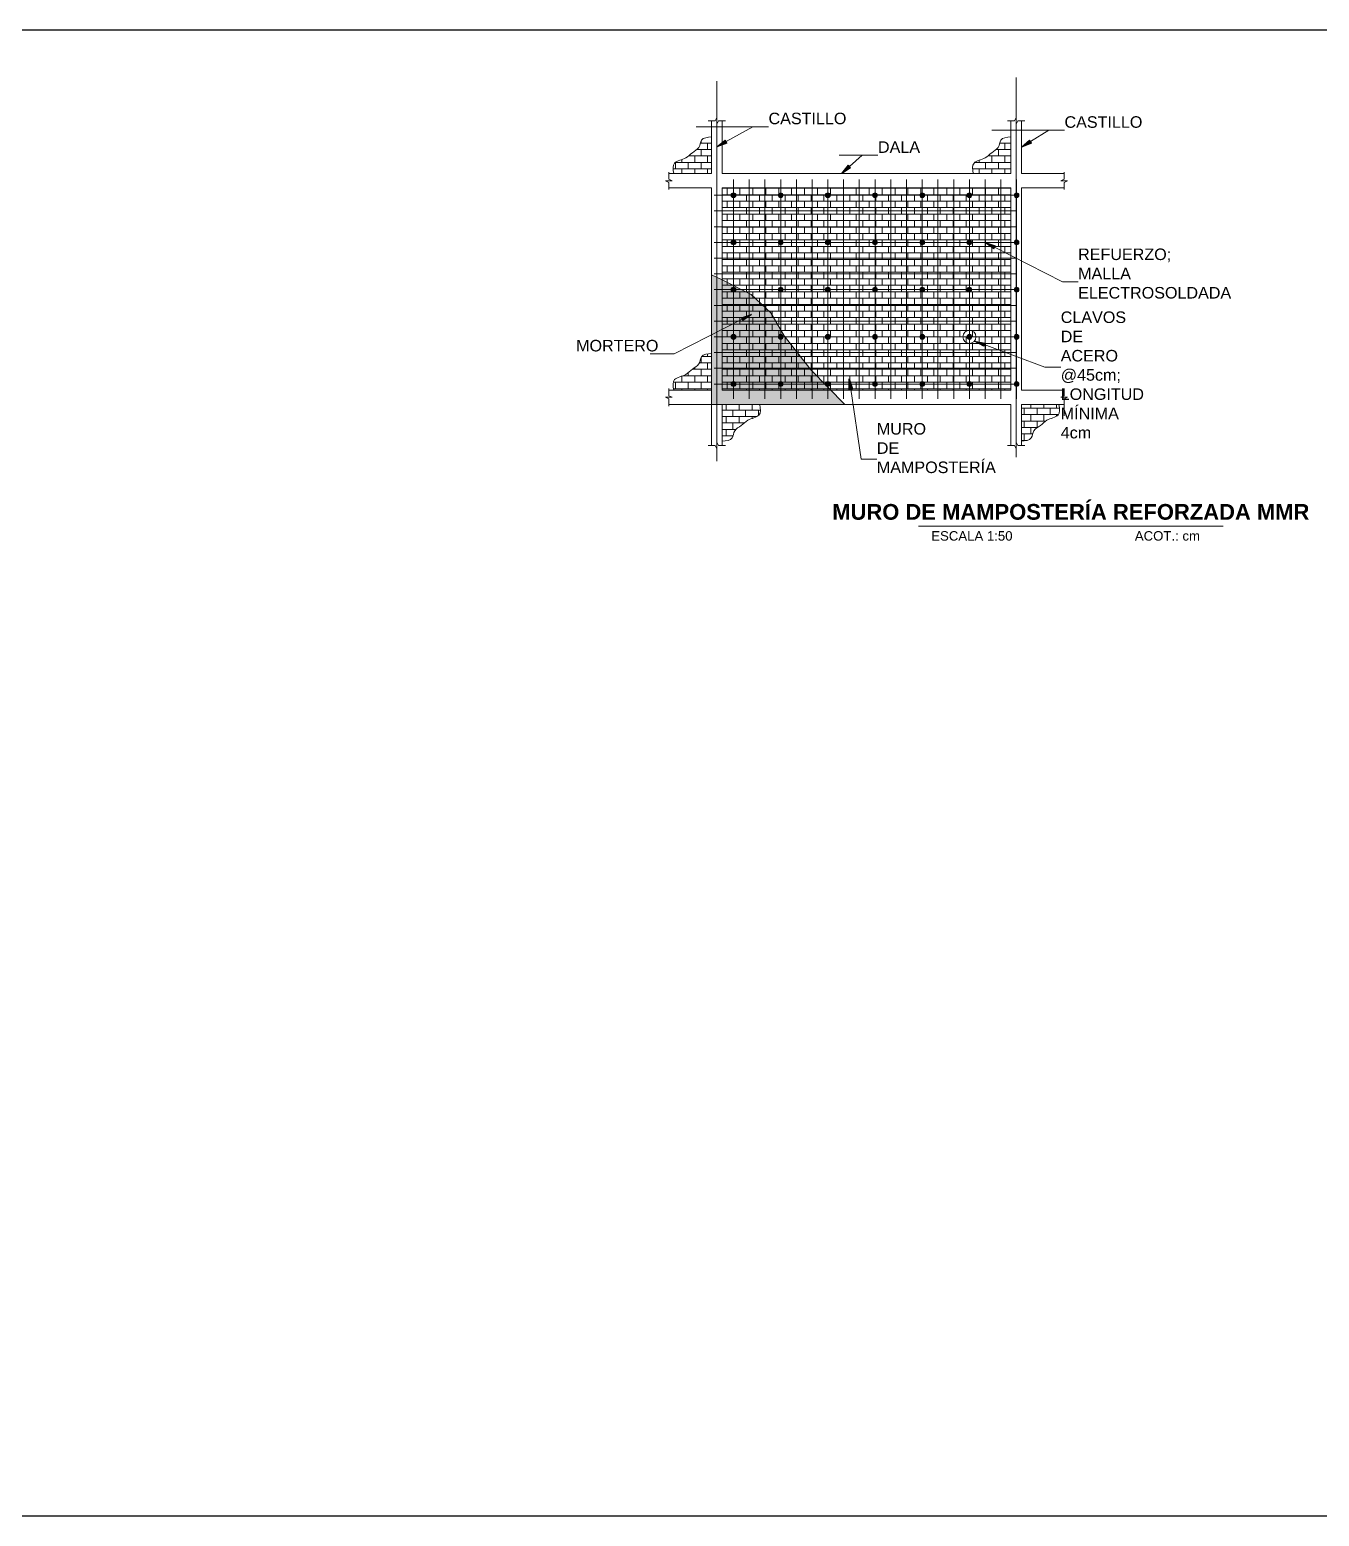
# Model space of a CAD drawing. Header units: metres. Extents: x -44 to 49.1, y -18.2 to 16.5.
# Drawn here: x 11.53 to 23.83, y -18.21 to -4.04 of the extents above; entities that cross this region are included whole.
import ezdxf
from ezdxf import colors
from ezdxf.entities.mleader import LeaderData, LeaderLine
from ezdxf.enums import TextEntityAlignment as Align
from ezdxf.math import Vec2, Vec3

# ---------------------------------------------------------------- set-up
doc = ezdxf.new("R2010")
doc.units = ezdxf.units.M
doc.linetypes.add('CENTER2', pattern=[1.125, 0.75, -0.125, 0.125, -0.125])
for name, color, linetype, lineweight in [('.S-CentLines', 251, 'CENTER2', 5), ('.S-Concreto', 15, 'Continuous', 20), ('.S-Hatch', 251, 'Continuous', 5), ('.S-Muros', 1, 'Continuous', 30), ('.S-Refuerzo', 1, 'Continuous', 18), ('.S-Textos', 5, 'Continuous', 15)]:
    doc.layers.add(name, color=color, linetype=linetype, lineweight=lineweight)
doc.layers.add('.S-Viewport', color=7, linetype='Continuous', plot=False)
doc.styles.add('General', font='arial.ttf')
doc.styles.add('Texto_Minimo', font='arial.ttf', dxfattribs={"height": 1.8})
doc.styles.add('Titulos', font='', dxfattribs={"height": 6})
doc.styles.get('Titulos').set_extended_font_data('Arial', bold=True)
pattern_1 = [(0, (-6.292775, 2.33799), (0, 0.06163733), []), (90, (-6.292775, 2.33799), (-0.06163733, 0.06163733), [0.06163733, -0.06163733])]

# ---------------------------------------------------------------- blocks, each defined once
blk = doc.blocks.new('TITULO2')
blk.add_line((0.7089, -0.2911), (-0.7437, -0.2911))
for tag, height, style, p in [('TÍTULO', 0.075, 'Titulos', (-0.0174, -0.2233)), ('ESCALA', 0.045, 'Texto_Minimo', (-0.4891, -0.3378)), ('ACOTACIÓN', 0.045, 'Texto_Minimo', (0.4434, -0.3378))]:
    blk.add_attdef(tag, text='', height=height, dxfattribs=dict(style=style)).set_placement(p, align=Align.MIDDLE_CENTER)
blk = doc.blocks.new('FLECHA')
at = {"linetype": 'Continuous'}
blk.add_hatch(color=5, dxfattribs=at).paths.add_polyline_path([(0, 0), (-1, 0.16), (-1, -0.16)])
at = {"color": 5, "linetype": 'Continuous'}
blk.add_line((-1, 0.16), (-1, -0.16), dxfattribs=at)
blk.add_lwpolyline([(-1, 0.16), (0, 0), (-1, -0.16)], dxfattribs=at)
blk = doc.blocks.new('clavos')
at = {"true_color": 0x707070}
h = blk.add_hatch(color=8, dxfattribs=at)
h.dxf.hatch_style = 1
edge = h.paths.add_edge_path()
edge.add_arc((0, 0), 0.0115, 0, 360)
at = {"layer": '.S-Refuerzo', "lineweight": 5}
blk.add_circle((0, 0), 0.0115, dxfattribs=at)
blk = doc.blocks.new('*U1207')
at = {"layer": '.S-Refuerzo', "xscale": 2, "yscale": 2, "zscale": 2}
blk.add_blockref('clavos', (0, 0), dxfattribs=at)
blk = doc.blocks.new('*U1209')
at = {"layer": '.S-Refuerzo', "color": 0, "linetype": 'ByBlock', "lineweight": -2, "transparency": 16777216}
for p in [(0, 0), (0.45, 0), (0.9, 0), (1.35, 0), (1.8, 0), (2.25, 0), (2.7, 0), (0, -0.45, -0.45), (0.45, -0.45, -0.45), (0.9, -0.45, -0.45), (1.35, -0.45, -0.45), (1.8, -0.45, -0.45), (2.25, -0.45, -0.45), (2.7, -0.45, -0.45), (0, -0.9, -0.9), (0.45, -0.9, -0.9), (0.9, -0.9, -0.9), (1.35, -0.9, -0.9), (1.8, -0.9, -0.9), (2.25, -0.9, -0.9), (2.7, -0.9, -0.9), (0, -1.35, -1.35), (0.45, -1.35, -1.35), (0.9, -1.35, -1.35), (1.35, -1.35, -1.35), (1.8, -1.35, -1.35), (2.25, -1.35, -1.35), (2.7, -1.35, -1.35), (0, -1.8, -1.8), (0.45, -1.8, -1.8), (0.9, -1.8, -1.8), (1.35, -1.8, -1.8), (1.8, -1.8, -1.8), (2.25, -1.8, -1.8), (2.7, -1.8, -1.8)]:
    blk.add_blockref('*U1207', p, dxfattribs=at)

msp = doc.modelspace()

# ---------------------------------------------------------------- hatches: boundary and pattern name
at = {"layer": '.S-Hatch'}
h = msp.add_hatch(dxfattribs=at)
h.set_pattern_fill('AR-B816', color=256, scale=0.000303333)
h.set_pattern_definition(pattern_1)
edge = h.paths.add_edge_path()
edge.add_line((18.028, -5.411), (18.028, -5.062))
edge.add_spline(control_points=[(18.028, -5.062), (18.028, -5.062), (17.991, -5.066), (17.922, -5.071), (17.921, -5.174), (17.841, -5.208), (17.783, -5.278), (17.655, -5.292), (17.661, -5.371), (17.669, -5.411)], knot_values=[0.093272, 0.093272, 0.093272, 0.093272, 0.095096, 0.382079, 0.594454, 0.826865, 1.059275, 1.400279, 1.706164, 1.706164, 1.706164, 1.706164], degree=3, periodic=0)
edge.add_line((17.669, -5.411), (18.028, -5.411))
h = msp.add_hatch(dxfattribs=at)
h.set_pattern_fill('AR-B816', color=256, scale=0.000303333)
h.set_pattern_definition(pattern_1)
edge = h.paths.add_edge_path()
edge.add_line((20.884, -5.411), (20.884, -5.062))
edge.add_spline(control_points=[(20.884, -5.062), (20.883, -5.062), (20.846, -5.066), (20.777, -5.071), (20.776, -5.174), (20.696, -5.208), (20.638, -5.278), (20.51, -5.292), (20.517, -5.371), (20.525, -5.411)], knot_values=[0.093272, 0.093272, 0.093272, 0.093272, 0.095096, 0.382079, 0.594454, 0.826865, 1.059275, 1.400279, 1.706164, 1.706164, 1.706164, 1.706164], degree=3, periodic=0)
edge.add_line((20.525, -5.411), (20.884, -5.411))
h = msp.add_hatch(dxfattribs=at)
h.set_pattern_fill('AR-B816', color=256, scale=0.000303333)
h.set_pattern_definition(pattern_1)
h.paths.add_polyline_path([(18.131, -5.549), (20.884, -5.549), (20.884, -7.476), (18.131, -7.476)])
h = msp.add_hatch(dxfattribs=at)
h.set_pattern_fill('AR-B816', color=256, scale=0.000303333)
h.set_pattern_definition(pattern_1)
edge = h.paths.add_edge_path()
edge.add_line((18.028, -7.476), (18.028, -7.126))
edge.add_spline(control_points=[(18.028, -7.126), (18.028, -7.126), (17.991, -7.13), (17.922, -7.135), (17.921, -7.238), (17.841, -7.272), (17.783, -7.342), (17.655, -7.357), (17.661, -7.435), (17.669, -7.476)], knot_values=[0.093272, 0.093272, 0.093272, 0.093272, 0.095096, 0.382079, 0.594454, 0.826865, 1.059275, 1.400279, 1.706164, 1.706164, 1.706164, 1.706164], degree=3, periodic=0)
edge.add_line((17.669, -7.476), (18.028, -7.476))
h = msp.add_hatch(dxfattribs=at)
h.set_pattern_fill('AR-B816', color=256, scale=0.000303333)
h.set_pattern_definition([(0, (-29.291475, 9.46917), (0, 0.06163733), []), (90, (-29.291475, 9.46917), (-0.06163733, 0.06163733), [0.06163733, -0.06163733])])
edge = h.paths.add_edge_path()
edge.add_line((18.131, -7.614), (18.131, -7.963))
edge.add_spline(control_points=[(18.131, -7.963), (18.132, -7.963), (18.169, -7.96), (18.238, -7.954), (18.239, -7.851), (18.318, -7.818), (18.376, -7.747), (18.505, -7.733), (18.498, -7.655), (18.49, -7.614)], knot_values=[0.093272, 0.093272, 0.093272, 0.093272, 0.095096, 0.382079, 0.594454, 0.826865, 1.059275, 1.400279, 1.706164, 1.706164, 1.706164, 1.706164], degree=3, periodic=0)
edge.add_line((18.49, -7.614), (18.131, -7.614))
h = msp.add_hatch(dxfattribs=at)
h.set_pattern_fill('AR-B816', color=256, scale=0.000303333)
h.set_pattern_definition(pattern_1)
edge = h.paths.add_edge_path()
edge.add_line((20.984, -7.614), (20.984, -7.963))
edge.add_spline(control_points=[(20.984, -7.963), (20.984, -7.963), (21.021, -7.96), (21.091, -7.954), (21.092, -7.851), (21.171, -7.818), (21.229, -7.747), (21.357, -7.733), (21.351, -7.655), (21.343, -7.614)], knot_values=[0.093272, 0.093272, 0.093272, 0.093272, 0.095096, 0.382079, 0.594454, 0.826865, 1.059275, 1.400279, 1.706164, 1.706164, 1.706164, 1.706164], degree=3, periodic=0)
edge.add_line((21.343, -7.614), (20.984, -7.614))
at = {"layer": '.S-Refuerzo', "true_color": 0x4a4a4a}
h = msp.add_hatch(color=251, dxfattribs=at)
h.dxf.hatch_style = 1
h.paths.add_polyline_path([(18.723, -6.957), (18.596, -6.74), (18.406, -6.564), (18.123, -6.42), (18.028, -6.378), (18.028, -7.613), (19.3, -7.613), (18.98, -7.286)])

# ---------------------------------------------------------------- linework, layer by layer
at = {"layer": '.S-CentLines', "ltscale": 10}
for p, q in [((18.08, -8.152), (18.08, -4.532)), ((20.935, -8.115), (20.935, -4.495))]:
    msp.add_line(p, q, dxfattribs=at)
at = {"layer": '.S-CentLines'}
msp.add_line((21.393, -7.56), (21.393, -7.722), dxfattribs=at)
for points in [[(17.997, -4.909), (18.064, -4.909), (18.08, -4.878), (18.08, -4.94), (18.095, -4.909), (18.162, -4.909)], [(20.852, -4.909), (20.92, -4.909), (20.935, -4.878), (20.935, -4.94), (20.951, -4.909), (21.018, -4.909)], [(17.622, -5.563), (17.622, -5.496), (17.591, -5.48), (17.653, -5.48), (17.622, -5.465), (17.622, -5.398)], [(21.393, -5.563), (21.393, -5.496), (21.424, -5.48), (21.362, -5.48), (21.393, -5.465), (21.393, -5.398)], [(17.622, -7.628), (17.622, -7.56), (17.591, -7.544), (17.653, -7.544), (17.622, -7.529), (17.622, -7.462)], [(21.393, -7.56), (21.424, -7.544), (21.362, -7.544), (21.393, -7.529), (21.393, -7.462)], [(17.997, -8.004), (18.064, -8.004), (18.08, -8.035), (18.08, -7.973), (18.095, -8.004), (18.162, -8.004)], [(20.852, -8.004), (20.92, -8.004), (20.935, -8.035), (20.935, -7.973), (20.951, -8.004), (21.018, -8.004)]]:
    msp.add_lwpolyline(points, dxfattribs=at)
at = {"layer": '.S-Concreto'}
for p, q in [((17.622, -7.476), (18.028, -7.476)), ((20.987, -7.476), (21.393, -7.476))]:
    msp.add_line(p, q, dxfattribs=at)
for points in [[(17.622, -5.411), (18.028, -5.411), (18.028, -4.909)], [(18.131, -4.909), (18.131, -5.411), (20.884, -5.411), (20.884, -4.909)], [(20.987, -4.909), (20.987, -5.411), (21.393, -5.411)], [(17.622, -5.549), (18.028, -5.549), (18.028, -7.476)], [(21.393, -5.549), (20.987, -5.549), (20.987, -7.476)], [(17.622, -7.613), (18.028, -7.613), (18.028, -8.004)], [(18.131, -8.004), (18.131, -7.613), (20.884, -7.613), (20.884, -8.004)], [(20.987, -8.004), (20.987, -7.613), (21.393, -7.613)]]:
    msp.add_lwpolyline(points, dxfattribs=at)
msp.add_lwpolyline([(18.131, -5.549), (20.884, -5.549), (20.884, -7.476), (18.131, -7.476)], close=True, dxfattribs=at)
at = {"layer": '.S-Hatch'}
for points in [[(17.669, -5.411), (17.661, -5.371), (17.655, -5.292), (17.783, -5.278), (17.841, -5.208), (17.921, -5.174), (17.922, -5.071), (17.991, -5.066), (18.028, -5.062), (18.028, -5.062)], [(20.525, -5.411), (20.517, -5.371), (20.51, -5.292), (20.638, -5.278), (20.696, -5.208), (20.776, -5.174), (20.777, -5.071), (20.846, -5.066), (20.883, -5.062), (20.884, -5.062)], [(17.669, -7.476), (17.661, -7.435), (17.655, -7.357), (17.783, -7.342), (17.841, -7.272), (17.921, -7.238), (17.922, -7.135), (17.991, -7.13), (18.028, -7.126), (18.028, -7.126)], [(18.49, -7.614), (18.498, -7.655), (18.505, -7.733), (18.376, -7.747), (18.318, -7.818), (18.239, -7.851), (18.238, -7.954), (18.169, -7.96), (18.132, -7.963), (18.131, -7.963)], [(21.343, -7.614), (21.351, -7.655), (21.357, -7.733), (21.229, -7.747), (21.171, -7.818), (21.092, -7.851), (21.091, -7.954), (21.021, -7.96), (20.984, -7.963), (20.984, -7.963)]]:
    msp.add_open_spline(points, degree=3, knots=[0.093272, 0.093272, 0.093272, 0.093272, 0.399157, 0.740161, 0.972572, 1.204982, 1.417357, 1.70434, 1.706164, 1.706164, 1.706164, 1.706164], dxfattribs=at)
at = {"layer": '.S-Refuerzo'}
for p, q in [((18.239, -5.467), (18.239, -7.56, -1.8)), ((18.389, -5.467), (18.389, -7.56, -1.8)), ((18.539, -5.467), (18.539, -7.56, -1.8)), ((18.689, -5.467), (18.689, -7.56, -1.8)), ((18.839, -5.467), (18.839, -7.56, -1.8)), ((18.989, -5.467), (18.989, -7.56, -1.8)), ((19.139, -5.467), (19.139, -7.56, -1.8)), ((19.289, -5.467), (19.289, -7.56, -1.8)), ((19.439, -5.467), (19.439, -7.56, -1.8)), ((19.589, -5.467), (19.589, -7.56, -1.8)), ((19.739, -5.467), (19.739, -7.56, -1.8)), ((19.889, -5.467), (19.889, -7.56, -1.8)), ((20.039, -5.467), (20.039, -7.56, -1.8)), ((20.189, -5.467), (20.189, -7.56, -1.8)), ((20.339, -5.467), (20.339, -7.56, -1.8)), ((20.489, -5.467), (20.489, -7.56, -1.8)), ((20.639, -5.467), (20.639, -7.56, -1.8)), ((20.789, -5.467), (20.789, -7.56, -1.8)), ((20.939, -5.467), (20.939, -7.56, -1.8)), ((18.056, -5.618), (20.939, -5.618)), ((18.056, -5.768, -0.15), (20.939, -5.768, -0.15)), ((18.056, -5.918, -0.3), (20.939, -5.918, -0.3)), ((18.056, -6.068, -0.45), (20.939, -6.068, -0.45)), ((18.056, -6.218, -0.6), (20.939, -6.218, -0.6)), ((18.056, -6.368, -0.75), (20.939, -6.368, -0.75)), ((18.028, -7.613, -0.131), (18.028, -6.378, -0.729)), ((18.056, -6.518, -0.9), (20.939, -6.518, -0.9)), ((18.056, -6.668, -1.05), (20.939, -6.668, -1.05)), ((18.056, -6.818, -1.2), (20.939, -6.818, -1.2)), ((18.056, -6.968, -1.35), (20.939, -6.968, -1.35)), ((18.056, -7.118, -1.441), (20.939, -7.118, -1.441)), ((18.056, -7.268, -1.591), (20.939, -7.268, -1.591)), ((18.056, -7.418, -1.8), (20.939, -7.418, -1.8)), ((19.3, -7.613), (18.028, -7.613))]:
    msp.add_line(p, q, dxfattribs=at)
msp.add_lwpolyline([(18.028, -7.613), (19.3, -7.613), (18.98, -7.286), (18.723, -6.957), (18.596, -6.74), (18.406, -6.564), (18.123, -6.42), (18.028, -6.378), (18.028, -7.613)], dxfattribs=at)
msp.add_circle((20.489, -6.968, -1.35), 0.0628, dxfattribs=at)
at = {"layer": '.S-Viewport'}
msp.add_lwpolyline([(-0.774, -4.04), (38.491, -4.04), (38.491, -18.212), (-0.774, -18.212)], close=True, dxfattribs=at)

# ---------------------------------------------------------------- block references
at = {"layer": '.S-Refuerzo'}
msp.add_blockref('*U1209', (18.239, -5.618), dxfattribs=at)
at = {"layer": '.S-Textos', "xscale": 2, "yscale": 2, "zscale": 2}
msp.add_blockref('TITULO2', (21.491, -8.19), dxfattribs=at).add_auto_attribs({'TÍTULO': 'MURO DE MAMPOSTERÍA REFORZADA MMR', 'ESCALA': 'ESCALA 1:50', 'ACOTACIÓN': 'ACOT.: cm'})

# ---------------------------------------------------------------- leaders
at = {"layer": '.S-Muros', "ltscale": 0.5}
ml = msp.add_multileader_mtext('Standard', dxfattribs=at)
ml.set_content('CASTILLO', color=5, style='General')
ml.set_leader_properties(color=11, linetype='Continuous', lineweight=15)
ml.set_arrow_properties(name='FLECHA')
ml.build(insert=Vec2(0, 0))
ml.multileader.update_dxf_attribs({"text_left_attachment_type": 5, "text_right_attachment_type": 5, "dogleg_length": 3, "arrow_head_size": 0.1, "scale": 0.05})
ctx = ml.context
ctx.base_point, ctx.scale, ctx.char_height, ctx.arrow_head_size, ctx.landing_gap_size, ctx.plane_origin = Vec3(18.573, -4.965), 0.05, 0.11, 0.1, 0, Vec3(18.08, -5.155)
ctx.left_attachment, ctx.right_attachment = 5, 5
notes = []
notes.append((ctx, [(0, (1, 1, 0), (18.423, -4.965), (1, 0), 0.15, [(0, [(18.08, -5.155)], 0, [])])]))
ctx.mtext.insert, ctx.mtext.flow_direction = Vec3(18.573, -4.831), 5
ml = msp.add_multileader_mtext('Standard', dxfattribs=at)
ml.set_content('CASTILLO', color=5, style='General')
ml.set_leader_properties(color=11, linetype='Continuous', lineweight=15)
ml.set_arrow_properties(name='FLECHA')
ml.build(insert=Vec2(0, 0))
ml.multileader.update_dxf_attribs({"text_left_attachment_type": 5, "text_right_attachment_type": 5, "dogleg_length": 3, "arrow_head_size": 0.1, "scale": 0.05})
ctx = ml.context
ctx.base_point, ctx.scale, ctx.char_height, ctx.arrow_head_size, ctx.landing_gap_size, ctx.plane_origin = Vec3(21.396, -4.999), 0.05, 0.11, 0.1, 0, Vec3(20.987, -5.16)
ctx.left_attachment, ctx.right_attachment = 5, 5
notes.append((ctx, [(0, (1, 1, 0), (21.246, -4.999), (1, 0), 0.15, [(0, [(20.987, -5.16)], 0, [])])]))
ctx.mtext.insert, ctx.mtext.flow_direction = Vec3(21.396, -4.865), 5
ml = msp.add_multileader_mtext('Standard', dxfattribs=at)
ml.set_content('DALA', color=5, style='General')
ml.set_leader_properties(color=11, linetype='Continuous', lineweight=15)
ml.set_arrow_properties(name='FLECHA')
ml.build(insert=Vec2(0, 0))
ml.multileader.update_dxf_attribs({"text_left_attachment_type": 5, "text_right_attachment_type": 5, "dogleg_length": 3, "arrow_head_size": 0.1, "scale": 0.05})
ctx = ml.context
ctx.base_point, ctx.scale, ctx.char_height, ctx.arrow_head_size, ctx.landing_gap_size, ctx.plane_origin = Vec3(19.617, -5.236), 0.05, 0.11, 0.1, 0, Vec3(19.271, -5.411)
ctx.left_attachment, ctx.right_attachment = 5, 5
notes.append((ctx, [(0, (1, 1, 0), (19.467, -5.236), (1, 0), 0.15, [(0, [(19.271, -5.411)], 0, [])])]))
ctx.mtext.insert, ctx.mtext.flow_direction = Vec3(19.617, -5.104), 5
ml = msp.add_multileader_mtext('Standard', dxfattribs=at)
ml.set_content('\\A1;REFUERZO; MALLA ELECTROSOLDADA', color=5, style='General')
ml.set_leader_properties(color=11, linetype='Continuous', lineweight=15)
ml.set_arrow_properties(name='FLECHA')
ml.build(insert=Vec2(0, 0))
ml.multileader.update_dxf_attribs({"text_left_attachment_type": 5, "text_right_attachment_type": 5, "dogleg_length": 3, "arrow_head_size": 0.1, "scale": 0.05})
ctx = ml.context
ctx.base_point, ctx.scale, ctx.char_height, ctx.arrow_head_size, ctx.landing_gap_size, ctx.plane_origin = Vec3(21.526, -6.445), 0.05, 0.11, 0.1, 0, Vec3(20.935, -6.025)
ctx.left_attachment, ctx.right_attachment = 5, 5
notes.append((ctx, [(0, (1, 1, 0), (21.376, -6.445), (1, 0), 0.15, [(0, [(20.639, -6.068)], 0, [])])]))
ctx.mtext.insert, ctx.mtext.width, ctx.mtext.flow_direction = Vec3(21.526, -6.126), 1.54271, 5
ml = msp.add_multileader_mtext('Standard', dxfattribs=at)
ml.set_content('\\A1;MORTERO', color=5, style='General')
ml.set_leader_properties(color=11, linetype='Continuous', lineweight=15)
ml.set_arrow_properties(name='FLECHA')
ml.build(insert=Vec2(0, 0))
ml.multileader.update_dxf_attribs({"text_left_attachment_type": 5, "text_right_attachment_type": 5, "dogleg_length": 3, "arrow_head_size": 0.1, "scale": 0.05})
ctx = ml.context
ctx.base_point, ctx.scale, ctx.char_height, ctx.arrow_head_size, ctx.landing_gap_size, ctx.plane_origin = Vec3(16.756, -7.131), 0.05, 0.11, 0.1, 0, Vec3(18.113, -6.711)
ctx.left_attachment, ctx.right_attachment, ctx.text_align_type = 5, 5, 2
notes.append((ctx, [(0, (1, 1, 0), (17.673, -7.131), (-1, 0), 0.15, [(0, [(18.41, -6.754)], 0, [])])]))
ctx.mtext.insert, ctx.mtext.width, ctx.mtext.alignment, ctx.mtext.flow_direction = Vec3(17.523, -6.997), 1.54271, 3, 5
ml = msp.add_multileader_mtext('Standard', dxfattribs=at)
ml.set_content('\\A1;CLAVOS DE ACERO @45cm; LONGITUD MÍNIMA 4cm ', color=5, style='General')
ml.set_leader_properties(color=11, linetype='Continuous', lineweight=15)
ml.set_arrow_properties(name='FLECHA')
ml.build(insert=Vec2(0, 0))
ml.multileader.update_dxf_attribs({"text_left_attachment_type": 5, "text_right_attachment_type": 5, "dogleg_length": 3, "arrow_head_size": 0.1, "scale": 0.05})
ctx = ml.context
ctx.base_point, ctx.scale, ctx.char_height, ctx.arrow_head_size, ctx.landing_gap_size, ctx.plane_origin = Vec3(21.36, -7.256), 0.05, 0.11, 0.1, 0, Vec3(20.769, -6.836)
ctx.left_attachment, ctx.right_attachment = 5, 5
notes.append((ctx, [(0, (1, 1, 0), (21.21, -7.256), (1, 0), 0.15, [(0, [(20.537, -7.008)], 0, [])])]))
ctx.mtext.insert, ctx.mtext.width, ctx.mtext.flow_direction = Vec3(21.36, -6.726), 1.56674, 5
ml = msp.add_multileader_mtext('Standard', dxfattribs=at)
ml.set_content('MURO DE MAMPOSTERÍA', color=5, style='General')
ml.set_leader_properties(color=11, linetype='Continuous', lineweight=15)
ml.set_arrow_properties(name='FLECHA')
ml.build(insert=Vec2(0, 0))
ml.multileader.update_dxf_attribs({"text_left_attachment_type": 5, "text_right_attachment_type": 5, "dogleg_length": 3, "arrow_head_size": 0.1, "scale": 0.05})
ctx = ml.context
ctx.base_point, ctx.scale, ctx.char_height, ctx.arrow_head_size, ctx.landing_gap_size, ctx.plane_origin = Vec3(19.606, -8.135), 0.05, 0.11, 0.1, 0, Vec3(19.351, -7.368)
ctx.left_attachment, ctx.right_attachment = 5, 5
notes.append((ctx, [(0, (1, 1, 0), (19.456, -8.135), (1, 0), 0.15, [(0, [(19.342, -7.368)], 0, [])])]))
ctx.mtext.insert, ctx.mtext.width, ctx.mtext.flow_direction = Vec3(19.606, -7.79), 1.21607, 5
for ctx, leaders in notes:
    for number, flags, end, landing, length, lines in leaders:
        leader = LeaderData()
        leader.index, (leader.has_last_leader_line, leader.has_dogleg_vector, leader.attachment_direction) = number, flags
        leader.last_leader_point, leader.dogleg_vector, leader.dogleg_length = Vec3(end), Vec3(landing), length
        for number, points, colour, breaks in lines:
            line = LeaderLine()
            line.index, line.vertices, line.color, line.breaks = number, Vec3.list(points), colors.encode_raw_color(colour), breaks
            leader.lines.append(line)
        ctx.leaders.append(leader)

doc.saveas('drawing.dxf')
